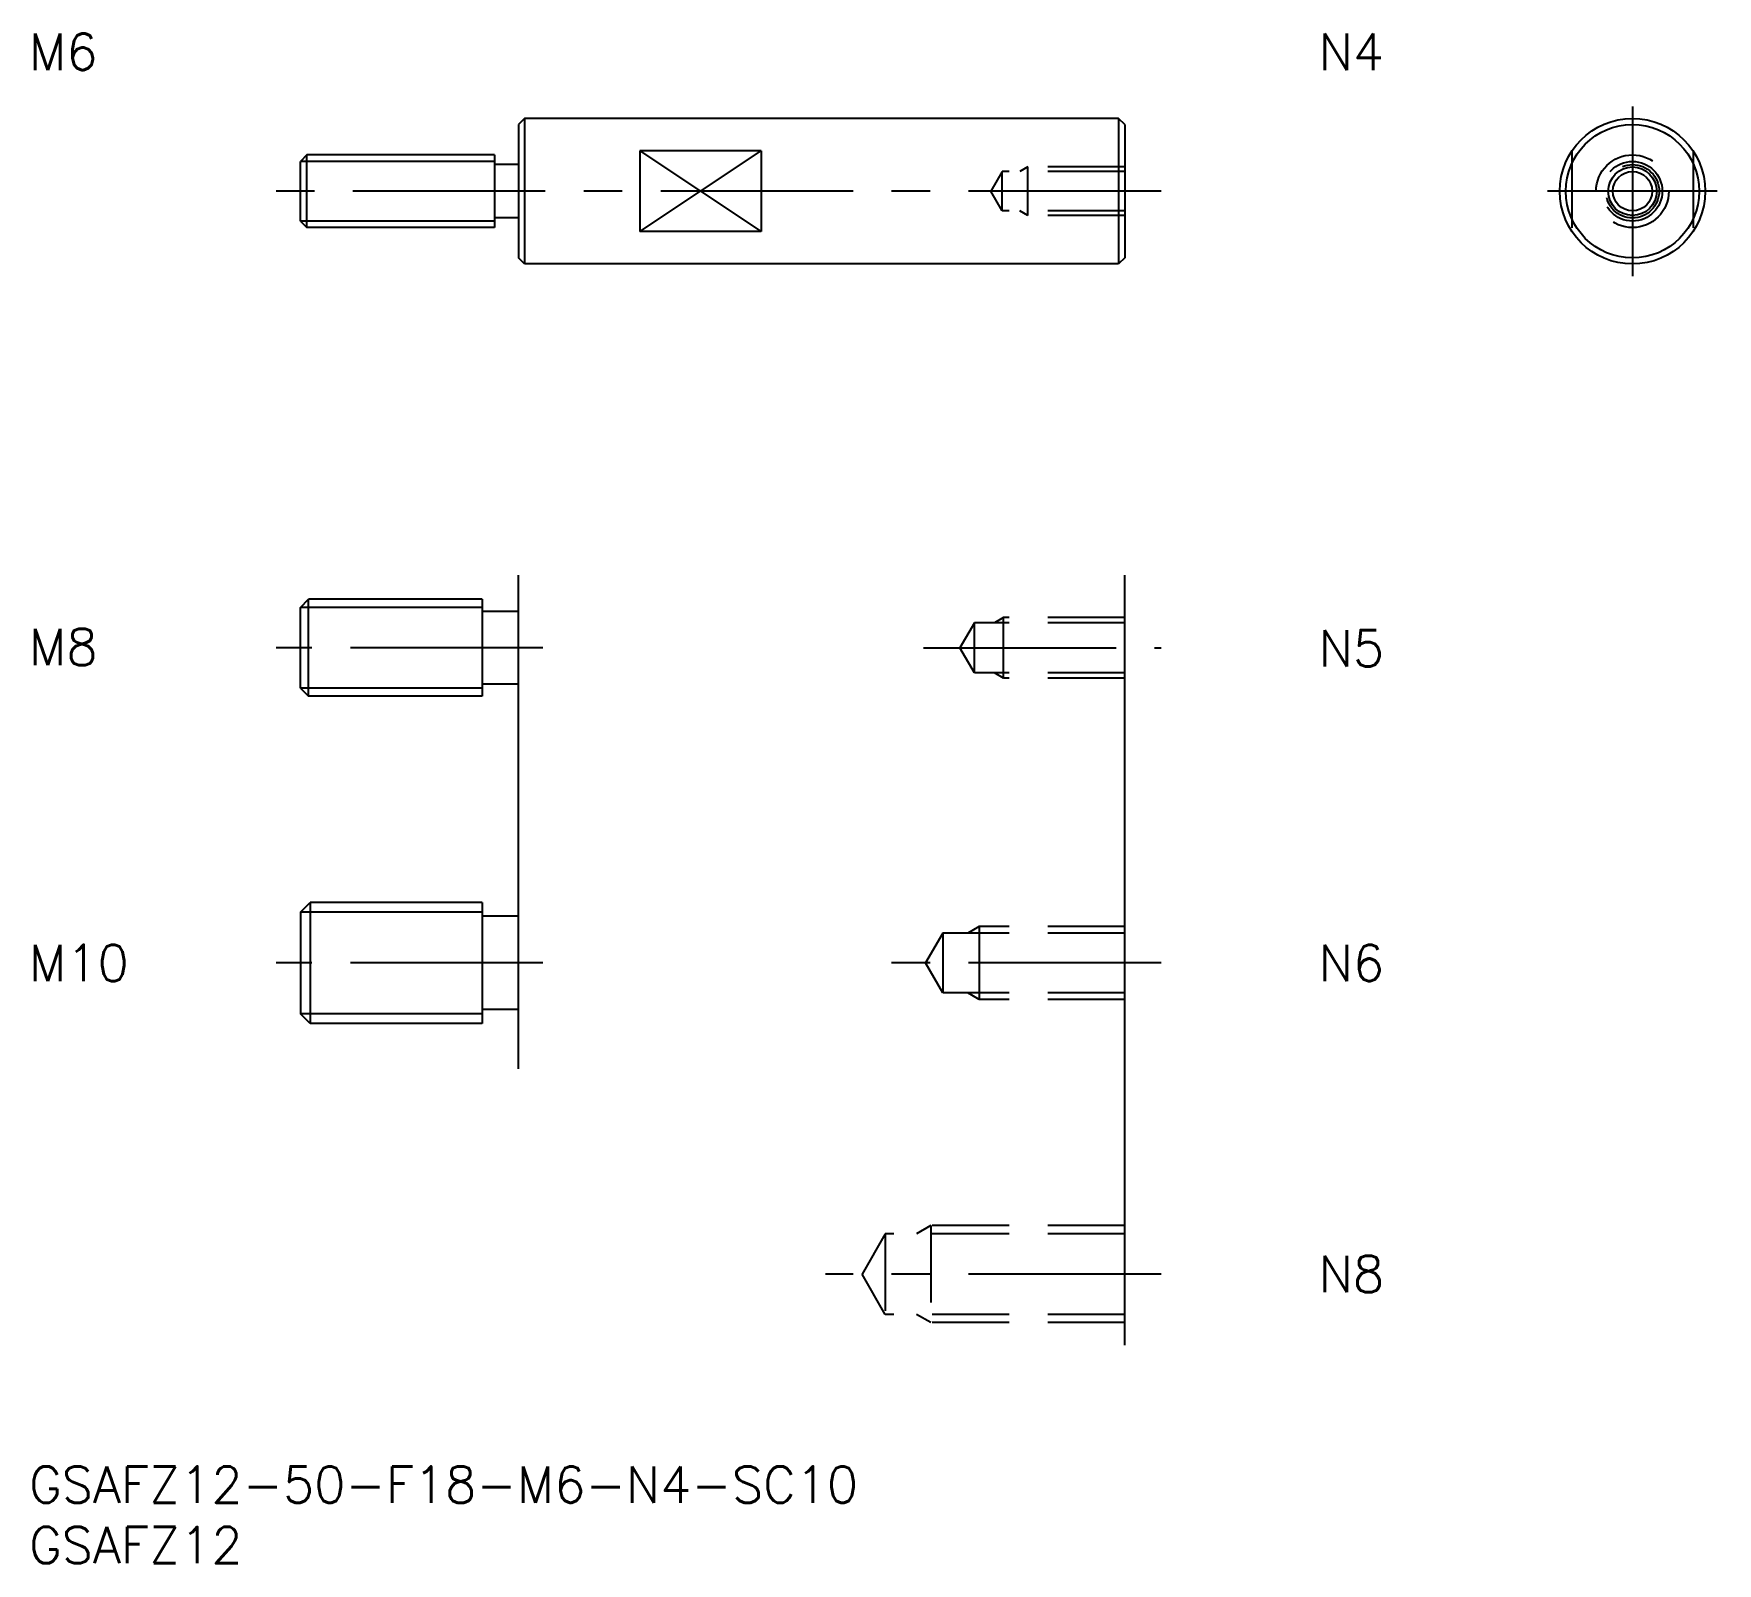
# Model space of a CAD drawing. Extents: x 0 to 139, y -8 to 118.
import ezdxf

# ---------------------------------------------------------------- set-up
doc = ezdxf.new("R2010")
doc.units = 0
doc.header["$LTSCALE"] = 0.5
doc.linetypes.add('CENTER', pattern=[50.8, 31.75, -6.35, 6.35, -6.35])
doc.linetypes.add('DASHED', pattern=[19.05, 12.7, -6.35])
for name, color, linetype in [('MSM_CENTER', 1, 'CENTER'), ('MSM_CONTINUOUS', 7, 'CONTINUOUS'), ('MSM_DASHED', 4, 'DASHED'), ('MSM_NARROW', 5, 'CONTINUOUS'), ('MSM_PART_NUMBER', 7, 'CONTINUOUS')]:
    doc.layers.add(name, color=color, linetype=linetype)
doc.styles.get("Standard").update_dxf_attribs({"font": 'txt.shx', "height": 3, "bigfont": 'bigfont.shx'})

# ---------------------------------------------------------------- blocks, each defined once
blk = doc.blocks.new('*U35')
at = {"layer": 'MSM_PART_NUMBER'}
blk.add_text('GSAFZ12-50-F18-M6-N4-SC10', height=3, dxfattribs=at).set_placement((0, -3))
blk = doc.blocks.new('*U36')
at = {"layer": 'MSM_PART_NUMBER'}
blk.add_text('GSAFZ12', height=3, dxfattribs=at).set_placement((0, -8))
blk = doc.blocks.new('*U37')
at = {"layer": 'MSM_PART_NUMBER'}
blk.add_text('M6', height=3, dxfattribs=at).set_placement((0, 115.18))
blk = doc.blocks.new('*U38')
at = {"layer": 'MSM_PART_NUMBER'}
blk.add_text('N4', height=3, dxfattribs=at).set_placement((106.39, 115.18))
blk = doc.blocks.new('*U39')
at = {"layer": 'MSM_PART_NUMBER'}
blk.add_text('N5', height=3, dxfattribs=at).set_placement((106.39, 65.98))
blk = doc.blocks.new('*U40')
at = {"layer": 'MSM_PART_NUMBER'}
blk.add_text('N8', height=3, dxfattribs=at).set_placement((106.39, 14.36))
blk = doc.blocks.new('*U41')
at = {"layer": 'MSM_PART_NUMBER'}
blk.add_text('M8', height=3, dxfattribs=at).set_placement((0, 66.09))
blk = doc.blocks.new('*U42')
at = {"layer": 'MSM_PART_NUMBER'}
blk.add_text('M10', height=3, dxfattribs=at).set_placement((0, 40.02))
blk = doc.blocks.new('*U43')
at = {"layer": 'MSM_PART_NUMBER'}
blk.add_text('N6', height=3, dxfattribs=at).set_placement((106.39, 40.02))

msp = doc.modelspace()

# ---------------------------------------------------------------- linework, layer by layer
at = {"layer": 'MSM_CENTER'}
for p, q in [((132.28, 112.18), (132.28, 98.18)), ((93.39, 105.18), (20.39, 105.18)), ((139.28, 105.18), (125.28, 105.18)), ((42.39, 67.52), (20.39, 67.52)), ((73.8, 67.52), (93.39, 67.52)), ((42.39, 41.52), (20.39, 41.52)), ((93.39, 41.52), (70.97, 41.52)), ((93.39, 15.86), (65.72, 15.86))]:
    msp.add_line(p, q, dxfattribs=at)
at = {"layer": 'MSM_CONTINUOUS'}
for p, q in [((40.89, 111.18), (40.39, 110.68)), ((89.89, 111.18), (40.89, 111.18)), ((40.89, 111.18), (40.89, 99.18)), ((90.39, 110.68), (89.89, 111.18)), ((89.89, 111.18), (89.89, 99.18)), ((40.39, 110.68), (40.39, 99.68)), ((90.39, 110.68), (90.39, 99.68)), ((60.39, 108.5), (50.39, 108.5)), ((50.39, 108.5), (50.39, 101.86)), ((60.39, 108.5), (60.39, 101.86)), ((22.93, 108.18), (22.39, 107.64)), ((22.39, 102.72), (22.39, 107.64)), ((38.39, 108.18), (22.93, 108.18)), ((22.93, 102.18), (22.93, 108.18)), ((38.39, 108.18), (38.39, 102.18)), ((40.39, 107.38), (38.39, 107.38)), ((40.39, 102.98), (38.39, 102.98)), ((22.39, 102.72), (22.93, 102.18)), ((38.39, 102.18), (22.93, 102.18)), ((60.39, 101.86), (50.39, 101.86)), ((40.89, 99.18), (40.39, 99.68)), ((89.89, 99.18), (40.89, 99.18)), ((90.39, 99.68), (89.89, 99.18)), ((40.39, 32.8), (40.39, 73.52)), ((90.39, 10), (90.39, 73.52)), ((22.39, 70.84), (23.07, 71.52)), ((22.39, 64.19), (22.39, 70.84)), ((37.39, 71.52), (23.07, 71.52)), ((23.07, 63.52), (23.07, 71.52)), ((37.39, 71.52), (37.39, 63.52)), ((40.39, 70.52), (37.39, 70.52)), ((22.39, 64.19), (23.07, 63.52)), ((40.39, 64.52), (37.39, 64.52)), ((37.39, 63.52), (23.07, 63.52)), ((22.39, 45.7), (23.2, 46.52)), ((37.39, 46.52), (23.2, 46.52)), ((23.2, 46.52), (23.2, 36.52)), ((37.39, 46.52), (37.39, 36.52)), ((22.39, 45.7), (22.39, 37.33)), ((40.39, 45.37), (37.39, 45.37)), ((40.39, 37.67), (37.39, 37.67)), ((23.2, 36.52), (22.39, 37.33)), ((37.39, 36.52), (23.2, 36.52))]:
    msp.add_line(p, q, dxfattribs=at)
for radius in [6, 5.5, 1.62]:
    msp.add_circle((132.28, 105.18), radius, dxfattribs=at)
at = {"layer": 'MSM_DASHED'}
for p, q in [((127.28, 108.5), (127.28, 101.86)), ((137.28, 108.5), (137.28, 101.86)), ((82.39, 107.18), (81.73, 106.8)), ((90.39, 107.18), (82.39, 107.18)), ((82.39, 103.18), (82.39, 107.18)), ((80.29, 106.8), (79.35, 105.18)), ((90.39, 106.8), (80.29, 106.8)), ((80.29, 103.56), (80.29, 106.8)), ((80.29, 103.56), (79.35, 105.18)), ((90.39, 103.56), (80.29, 103.56)), ((82.39, 103.18), (81.73, 103.56)), ((90.39, 103.18), (82.39, 103.18)), ((77.99, 69.58), (76.8, 67.52)), ((90.39, 69.58), (77.99, 69.58)), ((77.99, 65.45), (77.99, 69.58)), ((80.39, 70.02), (79.64, 69.58)), ((90.39, 70.02), (80.39, 70.02)), ((80.39, 65.02), (80.39, 70.02)), ((77.99, 65.45), (76.8, 67.52)), ((90.39, 65.45), (77.99, 65.45)), ((80.39, 65.02), (79.64, 65.45)), ((90.39, 65.02), (80.39, 65.02)), ((78.39, 44.52), (77.45, 43.97)), ((90.39, 44.52), (78.39, 44.52)), ((78.39, 44.52), (78.39, 38.52)), ((75.39, 43.97), (73.97, 41.52)), ((90.39, 43.97), (75.39, 43.97)), ((75.39, 43.97), (75.39, 39.06)), ((75.39, 39.06), (73.97, 41.52)), ((90.39, 39.06), (75.39, 39.06)), ((78.39, 38.52), (77.45, 39.06)), ((90.39, 38.52), (78.39, 38.52)), ((74.39, 19.86), (73.22, 19.18)), ((74.39, 19.86), (74.39, 11.86)), ((90.39, 19.86), (74.39, 19.86)), ((70.64, 19.18), (68.72, 15.86)), ((70.64, 19.18), (70.64, 12.53)), ((90.39, 19.18), (70.64, 19.18)), ((70.64, 12.53), (68.72, 15.86)), ((90.39, 12.53), (70.64, 12.53)), ((74.39, 11.86), (73.22, 12.53)), ((90.39, 11.86), (74.39, 11.86))]:
    msp.add_line(p, q, dxfattribs=at)
for radius in [3, 2.46, 2.2]:
    msp.add_circle((132.28, 105.18), radius, dxfattribs=at)
at = {"layer": 'MSM_NARROW'}
for p, q in [((50.39, 108.5), (60.39, 101.86)), ((50.39, 101.86), (60.39, 108.5)), ((38.39, 107.64), (22.39, 107.64)), ((38.39, 102.72), (22.39, 102.72)), ((37.39, 70.84), (22.39, 70.84)), ((37.39, 64.19), (22.39, 64.19)), ((37.39, 45.7), (22.39, 45.7)), ((37.39, 37.33), (22.39, 37.33))]:
    msp.add_line(p, q, dxfattribs=at)
msp.add_circle((132.28, 105.18), 2, dxfattribs=at)

# ---------------------------------------------------------------- block references
at = {"layer": 'MSM_CONTINUOUS'}
for name in ['*U37', '*U38', '*U41', '*U39', '*U42', '*U43', '*U40', '*U35', '*U36']:
    msp.add_blockref(name, (0, 0), dxfattribs=at)

doc.saveas('drawing.dxf')
